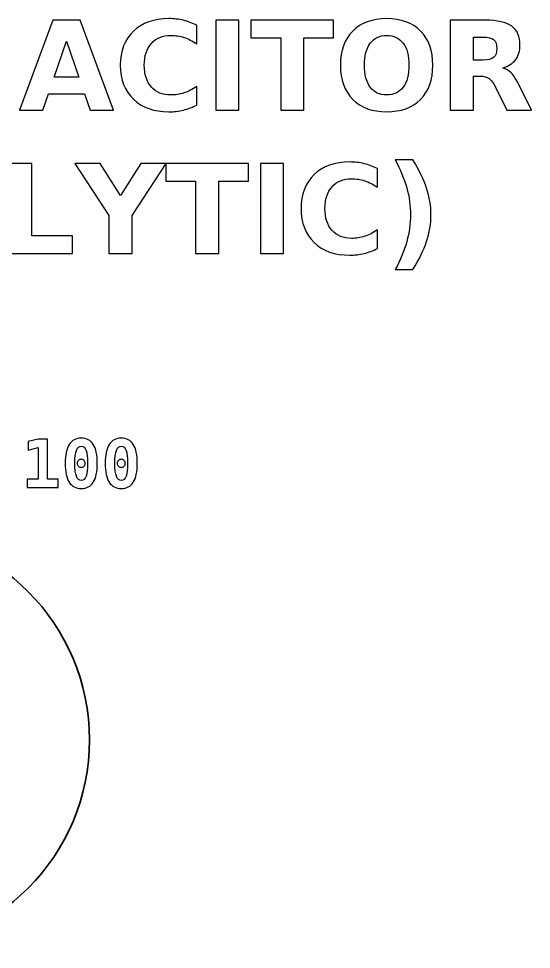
# Model space of a CAD drawing. Header units: centimetres. Extents: x -11.46 to -9.52, y -15.16 to -13.77.
# Drawn here: x -10.292 to -9.52, y -15.165 to -13.765 of the extents above; entities that cross this region are included whole.
import ezdxf

# ---------------------------------------------------------------- set-up
doc = ezdxf.new("R2010")
doc.units = ezdxf.units.CM
doc.header["$MEASUREMENT"] = 0
doc.layers.add('Layer 1', color=7, linetype='Continuous')

msp = doc.modelspace()

# ---------------------------------------------------------------- linework, layer by layer
at = {"layer": 'Layer 1', "color": 7, "lineweight": 35}
msp.add_ellipse((-10.5, -14.85), major_axis=(0, 0.315), ratio=1, dxfattribs=at)
at = {"layer": 'Layer 1', "color": 250}
for points, knots in [([(-10.19241, -13.87828), (-10.19241, -13.87828), (-10.24686, -13.87828), (-10.24686, -13.87828), (-10.24686, -13.87828), (-10.24686, -13.87828), (-10.25544, -13.90285), (-10.25544, -13.90285), (-10.25544, -13.90285), (-10.25544, -13.90285), (-10.29044, -13.90285), (-10.29044, -13.90285), (-10.29044, -13.90285), (-10.29044, -13.90285), (-10.24044, -13.76783), (-10.24044, -13.76783), (-10.24044, -13.76783), (-10.24044, -13.76783), (-10.19892, -13.76783), (-10.19892, -13.76783), (-10.19892, -13.76783), (-10.19892, -13.76783), (-10.14891, -13.90285), (-10.14891, -13.90285), (-10.14891, -13.90285), (-10.14891, -13.90285), (-10.18392, -13.90285), (-10.18392, -13.90285), (-10.18392, -13.90285), (-10.18392, -13.90285), (-10.19241, -13.87828), (-10.19241, -13.87828)], [0, 0, 0, 0, 0.125, 0.125, 0.125, 0.125, 0.25, 0.25, 0.25, 0.25, 0.375, 0.375, 0.375, 0.375, 0.5, 0.5, 0.5, 0.5, 0.625, 0.625, 0.625, 0.625, 0.75, 0.75, 0.75, 0.75, 0.875, 0.875, 0.875, 0.875, 1, 1, 1, 1]), ([(-10.0239, -13.89544), (-10.03029, -13.89874), (-10.03696, -13.90124), (-10.0439, -13.90294), (-10.0439, -13.90294), (-10.05082, -13.90464), (-10.05807, -13.90547), (-10.0656, -13.90547), (-10.0656, -13.90547), (-10.08807, -13.90547), (-10.10589, -13.89918), (-10.11904, -13.88661), (-10.11904, -13.88661), (-10.13219, -13.87405), (-10.13876, -13.85701), (-10.13876, -13.83546), (-10.13876, -13.83546), (-10.13876, -13.81389), (-10.13219, -13.79682), (-10.11904, -13.78425), (-10.11904, -13.78425), (-10.10589, -13.77169), (-10.08807, -13.76539), (-10.0656, -13.76539), (-10.0656, -13.76539), (-10.05807, -13.76539), (-10.05082, -13.76623), (-10.0439, -13.76792), (-10.0439, -13.76792), (-10.03696, -13.76962), (-10.03029, -13.77212), (-10.0239, -13.77543), (-10.0239, -13.77543), (-10.0239, -13.77543), (-10.0239, -13.80336), (-10.0239, -13.80336), (-10.0239, -13.80336), (-10.03035, -13.79895), (-10.03671, -13.79574), (-10.04298, -13.7937), (-10.04298, -13.7937), (-10.04924, -13.79163), (-10.05585, -13.79061), (-10.06279, -13.79061), (-10.06279, -13.79061), (-10.0752, -13.79061), (-10.08499, -13.79459), (-10.09209, -13.80256), (-10.09209, -13.80256), (-10.09922, -13.81052), (-10.10277, -13.82148), (-10.10277, -13.83546), (-10.10277, -13.83546), (-10.10277, -13.84942), (-10.09922, -13.86034), (-10.09209, -13.86831), (-10.09209, -13.86831), (-10.08499, -13.87627), (-10.0752, -13.88025), (-10.06279, -13.88025), (-10.06279, -13.88025), (-10.05585, -13.88025), (-10.04924, -13.87924), (-10.04298, -13.87717), (-10.04298, -13.87717), (-10.03671, -13.87513), (-10.03035, -13.87192), (-10.0239, -13.86751), (-10.0239, -13.86751), (-10.0239, -13.86751), (-10.0239, -13.89544), (-10.0239, -13.89544)], [0, 0, 0, 0, 0.0555556, 0.0555556, 0.0555556, 0.0555556, 0.1111111, 0.1111111, 0.1111111, 0.1111111, 0.1666667, 0.1666667, 0.1666667, 0.1666667, 0.2222222, 0.2222222, 0.2222222, 0.2222222, 0.2777778, 0.2777778, 0.2777778, 0.2777778, 0.3333333, 0.3333333, 0.3333333, 0.3333333, 0.3888889, 0.3888889, 0.3888889, 0.3888889, 0.4444444, 0.4444444, 0.4444444, 0.4444444, 0.5, 0.5, 0.5, 0.5, 0.5555556, 0.5555556, 0.5555556, 0.5555556, 0.6111111, 0.6111111, 0.6111111, 0.6111111, 0.6666667, 0.6666667, 0.6666667, 0.6666667, 0.7222222, 0.7222222, 0.7222222, 0.7222222, 0.7777778, 0.7777778, 0.7777778, 0.7777778, 0.8333333, 0.8333333, 0.8333333, 0.8333333, 0.8888889, 0.8888889, 0.8888889, 0.8888889, 0.9444444, 0.9444444, 0.9444444, 0.9444444, 1, 1, 1, 1]), ([(-9.99507, -13.76783), (-9.99507, -13.76783), (-9.96025, -13.76783), (-9.96025, -13.76783), (-9.96025, -13.76783), (-9.96025, -13.76783), (-9.96025, -13.90285), (-9.96025, -13.90285), (-9.96025, -13.90285), (-9.96025, -13.90285), (-9.99507, -13.90285), (-9.99507, -13.90285), (-9.99507, -13.90285), (-9.99507, -13.90285), (-9.99507, -13.76783), (-9.99507, -13.76783)], [0, 0, 0, 0, 0.25, 0.25, 0.25, 0.25, 0.5, 0.5, 0.5, 0.5, 0.75, 0.75, 0.75, 0.75, 1, 1, 1, 1]), ([(-9.94228, -13.76783), (-9.94228, -13.76783), (-9.81785, -13.76783), (-9.81785, -13.76783), (-9.81785, -13.76783), (-9.81785, -13.76783), (-9.81785, -13.79416), (-9.81785, -13.79416), (-9.81785, -13.79416), (-9.81785, -13.79416), (-9.86261, -13.79416), (-9.86261, -13.79416), (-9.86261, -13.79416), (-9.86261, -13.79416), (-9.86261, -13.90285), (-9.86261, -13.90285), (-9.86261, -13.90285), (-9.86261, -13.90285), (-9.89743, -13.90285), (-9.89743, -13.90285), (-9.89743, -13.90285), (-9.89743, -13.90285), (-9.89743, -13.79416), (-9.89743, -13.79416), (-9.89743, -13.79416), (-9.89743, -13.79416), (-9.94228, -13.79416), (-9.94228, -13.79416), (-9.94228, -13.79416), (-9.94228, -13.79416), (-9.94228, -13.76783), (-9.94228, -13.76783)], [0, 0, 0, 0, 0.125, 0.125, 0.125, 0.125, 0.25, 0.25, 0.25, 0.25, 0.375, 0.375, 0.375, 0.375, 0.5, 0.5, 0.5, 0.5, 0.625, 0.625, 0.625, 0.625, 0.75, 0.75, 0.75, 0.75, 0.875, 0.875, 0.875, 0.875, 1, 1, 1, 1]), ([(-9.73816, -13.76539), (-9.71646, -13.76539), (-9.69945, -13.7716), (-9.68716, -13.78404), (-9.68716, -13.78404), (-9.67485, -13.79645), (-9.6687, -13.81358), (-9.6687, -13.83546), (-9.6687, -13.83546), (-9.6687, -13.85729), (-9.67485, -13.87442), (-9.68716, -13.88683), (-9.68716, -13.88683), (-9.69945, -13.89927), (-9.71646, -13.90547), (-9.73816, -13.90547), (-9.73816, -13.90547), (-9.7598, -13.90547), (-9.77677, -13.89927), (-9.78912, -13.88683), (-9.78912, -13.88683), (-9.80144, -13.87442), (-9.80761, -13.85729), (-9.80761, -13.83546), (-9.80761, -13.83546), (-9.80761, -13.81358), (-9.80144, -13.79645), (-9.78912, -13.78404), (-9.78912, -13.78404), (-9.77677, -13.7716), (-9.7598, -13.76539), (-9.73816, -13.76539)], [0, 0, 0, 0, 0.125, 0.125, 0.125, 0.125, 0.25, 0.25, 0.25, 0.25, 0.375, 0.375, 0.375, 0.375, 0.5, 0.5, 0.5, 0.5, 0.625, 0.625, 0.625, 0.625, 0.75, 0.75, 0.75, 0.75, 0.875, 0.875, 0.875, 0.875, 1, 1, 1, 1]), ([(-9.60755, -13.85176), (-9.60755, -13.85176), (-9.60755, -13.90285), (-9.60755, -13.90285), (-9.60755, -13.90285), (-9.60755, -13.90285), (-9.64237, -13.90285), (-9.64237, -13.90285), (-9.64237, -13.90285), (-9.64237, -13.90285), (-9.64237, -13.76783), (-9.64237, -13.76783), (-9.64237, -13.76783), (-9.64237, -13.76783), (-9.58919, -13.76783), (-9.58919, -13.76783), (-9.58919, -13.76783), (-9.57141, -13.76783), (-9.55835, -13.77083), (-9.55008, -13.77678), (-9.55008, -13.77678), (-9.54177, -13.78274), (-9.53764, -13.79219), (-9.53764, -13.80509), (-9.53764, -13.80509), (-9.53764, -13.81401), (-9.5398, -13.82136), (-9.54409, -13.82707), (-9.54409, -13.82707), (-9.54841, -13.83281), (-9.55492, -13.83704), (-9.5636, -13.83972), (-9.5636, -13.83972), (-9.55884, -13.84084), (-9.55455, -13.84327), (-9.55079, -13.8471), (-9.55079, -13.8471), (-9.54702, -13.85093), (-9.54322, -13.85673), (-9.53936, -13.86451), (-9.53936, -13.86451), (-9.53936, -13.86451), (-9.52044, -13.90285), (-9.52044, -13.90285), (-9.52044, -13.90285), (-9.52044, -13.90285), (-9.55755, -13.90285), (-9.55755, -13.90285), (-9.55755, -13.90285), (-9.55755, -13.90285), (-9.574, -13.8693), (-9.574, -13.8693), (-9.574, -13.8693), (-9.5773, -13.86257), (-9.58067, -13.85794), (-9.58409, -13.85547), (-9.58409, -13.85547), (-9.58749, -13.853), (-9.59203, -13.85176), (-9.59771, -13.85176), (-9.59771, -13.85176), (-9.59771, -13.85176), (-9.60755, -13.85176), (-9.60755, -13.85176)], [0, 0, 0, 0, 0.0625, 0.0625, 0.0625, 0.0625, 0.125, 0.125, 0.125, 0.125, 0.1875, 0.1875, 0.1875, 0.1875, 0.25, 0.25, 0.25, 0.25, 0.3125, 0.3125, 0.3125, 0.3125, 0.375, 0.375, 0.375, 0.375, 0.4375, 0.4375, 0.4375, 0.4375, 0.5, 0.5, 0.5, 0.5, 0.5625, 0.5625, 0.5625, 0.5625, 0.625, 0.625, 0.625, 0.625, 0.6875, 0.6875, 0.6875, 0.6875, 0.75, 0.75, 0.75, 0.75, 0.8125, 0.8125, 0.8125, 0.8125, 0.875, 0.875, 0.875, 0.875, 0.9375, 0.9375, 0.9375, 0.9375, 1, 1, 1, 1]), ([(-10.23818, -13.85321), (-10.23818, -13.85321), (-10.20117, -13.85321), (-10.20117, -13.85321), (-10.20117, -13.85321), (-10.20117, -13.85321), (-10.21963, -13.7995), (-10.21963, -13.7995), (-10.21963, -13.7995), (-10.21963, -13.7995), (-10.23818, -13.85321), (-10.23818, -13.85321)], [0, 0, 0, 0, 0.3333333, 0.3333333, 0.3333333, 0.3333333, 0.6666667, 0.6666667, 0.6666667, 0.6666667, 1, 1, 1, 1]), ([(-9.73816, -13.79061), (-9.74878, -13.79061), (-9.75699, -13.79453), (-9.76285, -13.80237), (-9.76285, -13.80237), (-9.76869, -13.81021), (-9.77162, -13.82123), (-9.77162, -13.83546), (-9.77162, -13.83546), (-9.77162, -13.84966), (-9.76869, -13.86065), (-9.76285, -13.86849), (-9.76285, -13.86849), (-9.75699, -13.87633), (-9.74878, -13.88025), (-9.73816, -13.88025), (-9.73816, -13.88025), (-9.72748, -13.88025), (-9.71923, -13.87633), (-9.71337, -13.86849), (-9.71337, -13.86849), (-9.70754, -13.86065), (-9.7046, -13.84966), (-9.7046, -13.83546), (-9.7046, -13.83546), (-9.7046, -13.82123), (-9.70754, -13.81021), (-9.71337, -13.80237), (-9.71337, -13.80237), (-9.71923, -13.79453), (-9.72748, -13.79061), (-9.73816, -13.79061)], [0, 0, 0, 0, 0.125, 0.125, 0.125, 0.125, 0.25, 0.25, 0.25, 0.25, 0.375, 0.375, 0.375, 0.375, 0.5, 0.5, 0.5, 0.5, 0.625, 0.625, 0.625, 0.625, 0.75, 0.75, 0.75, 0.75, 0.875, 0.875, 0.875, 0.875, 1, 1, 1, 1]), ([(-9.59289, -13.82772), (-9.5856, -13.82772), (-9.58036, -13.82636), (-9.57721, -13.82364), (-9.57721, -13.82364), (-9.57403, -13.82093), (-9.57245, -13.81645), (-9.57245, -13.81024), (-9.57245, -13.81024), (-9.57245, -13.8041), (-9.57403, -13.79969), (-9.57721, -13.79703), (-9.57721, -13.79703), (-9.58036, -13.79438), (-9.5856, -13.79305), (-9.59289, -13.79305), (-9.59289, -13.79305), (-9.59289, -13.79305), (-9.60755, -13.79305), (-9.60755, -13.79305), (-9.60755, -13.79305), (-9.60755, -13.79305), (-9.60755, -13.82772), (-9.60755, -13.82772), (-9.60755, -13.82772), (-9.60755, -13.82772), (-9.59289, -13.82772), (-9.59289, -13.82772)], [0, 0, 0, 0, 0.1428571, 0.1428571, 0.1428571, 0.1428571, 0.2857143, 0.2857143, 0.2857143, 0.2857143, 0.4285714, 0.4285714, 0.4285714, 0.4285714, 0.5714286, 0.5714286, 0.5714286, 0.5714286, 0.7142857, 0.7142857, 0.7142857, 0.7142857, 0.8571429, 0.8571429, 0.8571429, 0.8571429, 1, 1, 1, 1]), ([(-9.75202, -14.11103), (-9.75841, -14.11433), (-9.76508, -14.11683), (-9.77202, -14.11853), (-9.77202, -14.11853), (-9.77894, -14.12023), (-9.78619, -14.12106), (-9.79372, -14.12106), (-9.79372, -14.12106), (-9.81619, -14.12106), (-9.83401, -14.11477), (-9.84716, -14.1022), (-9.84716, -14.1022), (-9.86031, -14.08964), (-9.86688, -14.0726), (-9.86688, -14.05105), (-9.86688, -14.05105), (-9.86688, -14.02948), (-9.86031, -14.01241), (-9.84716, -13.99984), (-9.84716, -13.99984), (-9.83401, -13.98728), (-9.81619, -13.98098), (-9.79372, -13.98098), (-9.79372, -13.98098), (-9.78619, -13.98098), (-9.77894, -13.98182), (-9.77202, -13.98351), (-9.77202, -13.98351), (-9.76508, -13.98521), (-9.75841, -13.98771), (-9.75202, -13.99102), (-9.75202, -13.99102), (-9.75202, -13.99102), (-9.75202, -14.01895), (-9.75202, -14.01895), (-9.75202, -14.01895), (-9.75847, -14.01454), (-9.76483, -14.01133), (-9.7711, -14.00929), (-9.7711, -14.00929), (-9.77736, -14.00722), (-9.78397, -14.0062), (-9.79091, -14.0062), (-9.79091, -14.0062), (-9.80332, -14.0062), (-9.81311, -14.01018), (-9.82021, -14.01815), (-9.82021, -14.01815), (-9.82734, -14.02611), (-9.83089, -14.03707), (-9.83089, -14.05105), (-9.83089, -14.05105), (-9.83089, -14.06501), (-9.82734, -14.07593), (-9.82021, -14.0839), (-9.82021, -14.0839), (-9.81311, -14.09186), (-9.80332, -14.09584), (-9.79091, -14.09584), (-9.79091, -14.09584), (-9.78397, -14.09584), (-9.77736, -14.09483), (-9.7711, -14.09276), (-9.7711, -14.09276), (-9.76483, -14.09072), (-9.75847, -14.08751), (-9.75202, -14.0831), (-9.75202, -14.0831), (-9.75202, -14.0831), (-9.75202, -14.11103), (-9.75202, -14.11103)], [0, 0, 0, 0, 0.0555556, 0.0555556, 0.0555556, 0.0555556, 0.1111111, 0.1111111, 0.1111111, 0.1111111, 0.1666667, 0.1666667, 0.1666667, 0.1666667, 0.2222222, 0.2222222, 0.2222222, 0.2222222, 0.2777778, 0.2777778, 0.2777778, 0.2777778, 0.3333333, 0.3333333, 0.3333333, 0.3333333, 0.3888889, 0.3888889, 0.3888889, 0.3888889, 0.4444444, 0.4444444, 0.4444444, 0.4444444, 0.5, 0.5, 0.5, 0.5, 0.5555556, 0.5555556, 0.5555556, 0.5555556, 0.6111111, 0.6111111, 0.6111111, 0.6111111, 0.6666667, 0.6666667, 0.6666667, 0.6666667, 0.7222222, 0.7222222, 0.7222222, 0.7222222, 0.7777778, 0.7777778, 0.7777778, 0.7777778, 0.8333333, 0.8333333, 0.8333333, 0.8333333, 0.8888889, 0.8888889, 0.8888889, 0.8888889, 0.9444444, 0.9444444, 0.9444444, 0.9444444, 1, 1, 1, 1]), ([(-9.72538, -14.14286), (-9.71767, -14.1285), (-9.71186, -14.11449), (-9.708, -14.10081), (-9.708, -14.10081), (-9.70415, -14.08711), (-9.70223, -14.07362), (-9.70223, -14.06028), (-9.70223, -14.06028), (-9.70223, -14.04695), (-9.70415, -14.03346), (-9.708, -14.01982), (-9.708, -14.01982), (-9.71186, -14.00617), (-9.71767, -13.99219), (-9.72538, -13.9779), (-9.72538, -13.9779), (-9.72538, -13.9779), (-9.69853, -13.9779), (-9.69853, -13.9779), (-9.69853, -13.9779), (-9.68936, -13.99268), (-9.68257, -14.00682), (-9.67812, -14.02037), (-9.67812, -14.02037), (-9.67371, -14.03389), (-9.67149, -14.04726), (-9.67149, -14.06047), (-9.67149, -14.06047), (-9.67149, -14.07368), (-9.67368, -14.08699), (-9.67809, -14.10038), (-9.67809, -14.10038), (-9.68248, -14.11381), (-9.6893, -14.12798), (-9.69853, -14.14286), (-9.69853, -14.14286), (-9.69853, -14.14286), (-9.72538, -14.14286), (-9.72538, -14.14286)], [0, 0, 0, 0, 0.1, 0.1, 0.1, 0.1, 0.2, 0.2, 0.2, 0.2, 0.3, 0.3, 0.3, 0.3, 0.4, 0.4, 0.4, 0.4, 0.5, 0.5, 0.5, 0.5, 0.6, 0.6, 0.6, 0.6, 0.7, 0.7, 0.7, 0.7, 0.8, 0.8, 0.8, 0.8, 0.9, 0.9, 0.9, 0.9, 1, 1, 1, 1]), ([(-10.30647, -13.98342), (-10.30647, -13.98342), (-10.27165, -13.98342), (-10.27165, -13.98342), (-10.27165, -13.98342), (-10.27165, -13.98342), (-10.27165, -14.09211), (-10.27165, -14.09211), (-10.27165, -14.09211), (-10.27165, -14.09211), (-10.21053, -14.09211), (-10.21053, -14.09211), (-10.21053, -14.09211), (-10.21053, -14.09211), (-10.21053, -14.11844), (-10.21053, -14.11844), (-10.21053, -14.11844), (-10.21053, -14.11844), (-10.30647, -14.11844), (-10.30647, -14.11844), (-10.30647, -14.11844), (-10.30647, -14.11844), (-10.30647, -13.98342), (-10.30647, -13.98342)], [0, 0, 0, 0, 0.1666667, 0.1666667, 0.1666667, 0.1666667, 0.3333333, 0.3333333, 0.3333333, 0.3333333, 0.5, 0.5, 0.5, 0.5, 0.6666667, 0.6666667, 0.6666667, 0.6666667, 0.8333333, 0.8333333, 0.8333333, 0.8333333, 1, 1, 1, 1]), ([(-10.20729, -13.98342), (-10.20729, -13.98342), (-10.16923, -13.98342), (-10.16923, -13.98342), (-10.16923, -13.98342), (-10.16923, -13.98342), (-10.13845, -14.03155), (-10.13845, -14.03155), (-10.13845, -14.03155), (-10.13845, -14.03155), (-10.10771, -13.98342), (-10.10771, -13.98342), (-10.10771, -13.98342), (-10.10771, -13.98342), (-10.06956, -13.98342), (-10.06956, -13.98342), (-10.06956, -13.98342), (-10.06956, -13.98342), (-10.12101, -14.06155), (-10.12101, -14.06155), (-10.12101, -14.06155), (-10.12101, -14.06155), (-10.12101, -14.11844), (-10.12101, -14.11844), (-10.12101, -14.11844), (-10.12101, -14.11844), (-10.15583, -14.11844), (-10.15583, -14.11844), (-10.15583, -14.11844), (-10.15583, -14.11844), (-10.15583, -14.06155), (-10.15583, -14.06155), (-10.15583, -14.06155), (-10.15583, -14.06155), (-10.20729, -13.98342), (-10.20729, -13.98342)], [0, 0, 0, 0, 0.1111111, 0.1111111, 0.1111111, 0.1111111, 0.2222222, 0.2222222, 0.2222222, 0.2222222, 0.3333333, 0.3333333, 0.3333333, 0.3333333, 0.4444444, 0.4444444, 0.4444444, 0.4444444, 0.5555556, 0.5555556, 0.5555556, 0.5555556, 0.6666667, 0.6666667, 0.6666667, 0.6666667, 0.7777778, 0.7777778, 0.7777778, 0.7777778, 0.8888889, 0.8888889, 0.8888889, 0.8888889, 1, 1, 1, 1]), ([(-10.07045, -13.98342), (-10.07045, -13.98342), (-9.94602, -13.98342), (-9.94602, -13.98342), (-9.94602, -13.98342), (-9.94602, -13.98342), (-9.94602, -14.00975), (-9.94602, -14.00975), (-9.94602, -14.00975), (-9.94602, -14.00975), (-9.99078, -14.00975), (-9.99078, -14.00975), (-9.99078, -14.00975), (-9.99078, -14.00975), (-9.99078, -14.11844), (-9.99078, -14.11844), (-9.99078, -14.11844), (-9.99078, -14.11844), (-10.0256, -14.11844), (-10.0256, -14.11844), (-10.0256, -14.11844), (-10.0256, -14.11844), (-10.0256, -14.00975), (-10.0256, -14.00975), (-10.0256, -14.00975), (-10.0256, -14.00975), (-10.07045, -14.00975), (-10.07045, -14.00975), (-10.07045, -14.00975), (-10.07045, -14.00975), (-10.07045, -13.98342), (-10.07045, -13.98342)], [0, 0, 0, 0, 0.125, 0.125, 0.125, 0.125, 0.25, 0.25, 0.25, 0.25, 0.375, 0.375, 0.375, 0.375, 0.5, 0.5, 0.5, 0.5, 0.625, 0.625, 0.625, 0.625, 0.75, 0.75, 0.75, 0.75, 0.875, 0.875, 0.875, 0.875, 1, 1, 1, 1]), ([(-9.928, -13.98342), (-9.928, -13.98342), (-9.89318, -13.98342), (-9.89318, -13.98342), (-9.89318, -13.98342), (-9.89318, -13.98342), (-9.89318, -14.11844), (-9.89318, -14.11844), (-9.89318, -14.11844), (-9.89318, -14.11844), (-9.928, -14.11844), (-9.928, -14.11844), (-9.928, -14.11844), (-9.928, -14.11844), (-9.928, -13.98342), (-9.928, -13.98342)], [0, 0, 0, 0, 0.25, 0.25, 0.25, 0.25, 0.5, 0.5, 0.5, 0.5, 0.75, 0.75, 0.75, 0.75, 1, 1, 1, 1]), ([(-10.27865, -14.45783), (-10.27865, -14.45783), (-10.26253, -14.45783), (-10.26253, -14.45783), (-10.26253, -14.45783), (-10.26253, -14.45783), (-10.26253, -14.41051), (-10.26253, -14.41051), (-10.26253, -14.41051), (-10.26253, -14.41051), (-10.27751, -14.41423), (-10.27751, -14.41423), (-10.27751, -14.41423), (-10.27751, -14.41423), (-10.27751, -14.40125), (-10.27751, -14.40125), (-10.27751, -14.40125), (-10.27751, -14.40125), (-10.26243, -14.39763), (-10.26243, -14.39763), (-10.26243, -14.39763), (-10.26243, -14.39763), (-10.24851, -14.39763), (-10.24851, -14.39763), (-10.24851, -14.39763), (-10.24851, -14.39763), (-10.24851, -14.45783), (-10.24851, -14.45783), (-10.24851, -14.45783), (-10.24851, -14.45783), (-10.2324, -14.45783), (-10.2324, -14.45783), (-10.2324, -14.45783), (-10.2324, -14.45783), (-10.2324, -14.47053), (-10.2324, -14.47053), (-10.2324, -14.47053), (-10.2324, -14.47053), (-10.27865, -14.47053), (-10.27865, -14.47053), (-10.27865, -14.47053), (-10.27865, -14.47053), (-10.27865, -14.45783), (-10.27865, -14.45783)], [0, 0, 0, 0, 0.0909091, 0.0909091, 0.0909091, 0.0909091, 0.1818182, 0.1818182, 0.1818182, 0.1818182, 0.2727273, 0.2727273, 0.2727273, 0.2727273, 0.3636364, 0.3636364, 0.3636364, 0.3636364, 0.4545455, 0.4545455, 0.4545455, 0.4545455, 0.5454545, 0.5454545, 0.5454545, 0.5454545, 0.6363636, 0.6363636, 0.6363636, 0.6363636, 0.7272727, 0.7272727, 0.7272727, 0.7272727, 0.8181818, 0.8181818, 0.8181818, 0.8181818, 0.9090909, 0.9090909, 0.9090909, 0.9090909, 1, 1, 1, 1]), ([(-10.22163, -14.43415), (-10.22163, -14.42153), (-10.21963, -14.41206), (-10.21563, -14.40576), (-10.21563, -14.40576), (-10.21161, -14.39946), (-10.2056, -14.39631), (-10.19755, -14.39631), (-10.19755, -14.39631), (-10.18948, -14.39631), (-10.18345, -14.39945), (-10.17943, -14.40573), (-10.17943, -14.40573), (-10.17543, -14.41201), (-10.17343, -14.4215), (-10.17343, -14.43415), (-10.17343, -14.43415), (-10.17343, -14.44678), (-10.17543, -14.45625), (-10.17943, -14.46253), (-10.17943, -14.46253), (-10.18345, -14.46881), (-10.18948, -14.47195), (-10.19755, -14.47195), (-10.19755, -14.47195), (-10.2056, -14.47195), (-10.21161, -14.4688), (-10.21563, -14.4625), (-10.21563, -14.4625), (-10.21963, -14.4562), (-10.22163, -14.44675), (-10.22163, -14.43415)], [0, 0, 0, 0, 0.125, 0.125, 0.125, 0.125, 0.25, 0.25, 0.25, 0.25, 0.375, 0.375, 0.375, 0.375, 0.5, 0.5, 0.5, 0.5, 0.625, 0.625, 0.625, 0.625, 0.75, 0.75, 0.75, 0.75, 0.875, 0.875, 0.875, 0.875, 1, 1, 1, 1]), ([(-10.16143, -14.43415), (-10.16143, -14.42153), (-10.15943, -14.41206), (-10.15543, -14.40576), (-10.15543, -14.40576), (-10.15141, -14.39946), (-10.1454, -14.39631), (-10.13735, -14.39631), (-10.13735, -14.39631), (-10.12928, -14.39631), (-10.12325, -14.39945), (-10.11923, -14.40573), (-10.11923, -14.40573), (-10.11523, -14.41201), (-10.11323, -14.4215), (-10.11323, -14.43415), (-10.11323, -14.43415), (-10.11323, -14.44678), (-10.11523, -14.45625), (-10.11923, -14.46253), (-10.11923, -14.46253), (-10.12325, -14.46881), (-10.12928, -14.47195), (-10.13735, -14.47195), (-10.13735, -14.47195), (-10.1454, -14.47195), (-10.15141, -14.4688), (-10.15543, -14.4625), (-10.15543, -14.4625), (-10.15943, -14.4562), (-10.16143, -14.44675), (-10.16143, -14.43415)], [0, 0, 0, 0, 0.125, 0.125, 0.125, 0.125, 0.25, 0.25, 0.25, 0.25, 0.375, 0.375, 0.375, 0.375, 0.5, 0.5, 0.5, 0.5, 0.625, 0.625, 0.625, 0.625, 0.75, 0.75, 0.75, 0.75, 0.875, 0.875, 0.875, 0.875, 1, 1, 1, 1]), ([(-10.19755, -14.40851), (-10.20088, -14.40851), (-10.2033, -14.41055), (-10.20483, -14.41461), (-10.20483, -14.41461), (-10.20636, -14.4187), (-10.20713, -14.4252), (-10.20713, -14.43415), (-10.20713, -14.43415), (-10.20713, -14.44308), (-10.20636, -14.44956), (-10.20483, -14.45365), (-10.20483, -14.45365), (-10.2033, -14.45771), (-10.20088, -14.45975), (-10.19755, -14.45975), (-10.19755, -14.45975), (-10.1942, -14.45975), (-10.19176, -14.45771), (-10.19023, -14.45365), (-10.19023, -14.45365), (-10.1887, -14.44956), (-10.18793, -14.44308), (-10.18793, -14.43415), (-10.18793, -14.43415), (-10.18793, -14.4252), (-10.1887, -14.4187), (-10.19023, -14.41461), (-10.19023, -14.41461), (-10.19176, -14.41055), (-10.1942, -14.40851), (-10.19755, -14.40851)], [0, 0, 0, 0, 0.125, 0.125, 0.125, 0.125, 0.25, 0.25, 0.25, 0.25, 0.375, 0.375, 0.375, 0.375, 0.5, 0.5, 0.5, 0.5, 0.625, 0.625, 0.625, 0.625, 0.75, 0.75, 0.75, 0.75, 0.875, 0.875, 0.875, 0.875, 1, 1, 1, 1]), ([(-10.13735, -14.40851), (-10.14068, -14.40851), (-10.1431, -14.41055), (-10.14463, -14.41461), (-10.14463, -14.41461), (-10.14616, -14.4187), (-10.14693, -14.4252), (-10.14693, -14.43415), (-10.14693, -14.43415), (-10.14693, -14.44308), (-10.14616, -14.44956), (-10.14463, -14.45365), (-10.14463, -14.45365), (-10.1431, -14.45771), (-10.14068, -14.45975), (-10.13735, -14.45975), (-10.13735, -14.45975), (-10.134, -14.45975), (-10.13156, -14.45771), (-10.13003, -14.45365), (-10.13003, -14.45365), (-10.1285, -14.44956), (-10.12773, -14.44308), (-10.12773, -14.43415), (-10.12773, -14.43415), (-10.12773, -14.4252), (-10.1285, -14.4187), (-10.13003, -14.41461), (-10.13003, -14.41461), (-10.13156, -14.41055), (-10.134, -14.40851), (-10.13735, -14.40851)], [0, 0, 0, 0, 0.125, 0.125, 0.125, 0.125, 0.25, 0.25, 0.25, 0.25, 0.375, 0.375, 0.375, 0.375, 0.5, 0.5, 0.5, 0.5, 0.625, 0.625, 0.625, 0.625, 0.75, 0.75, 0.75, 0.75, 0.875, 0.875, 0.875, 0.875, 1, 1, 1, 1]), ([(-10.20361, -14.43415), (-10.20361, -14.43243), (-10.20303, -14.43098), (-10.20185, -14.42981), (-10.20185, -14.42981), (-10.20068, -14.42863), (-10.19925, -14.42805), (-10.19755, -14.42805), (-10.19755, -14.42805), (-10.19583, -14.42805), (-10.19438, -14.42863), (-10.19321, -14.42981), (-10.19321, -14.42981), (-10.19203, -14.43098), (-10.19145, -14.43243), (-10.19145, -14.43415), (-10.19145, -14.43415), (-10.19145, -14.43585), (-10.19203, -14.43728), (-10.19321, -14.43845), (-10.19321, -14.43845), (-10.19438, -14.43963), (-10.19583, -14.44021), (-10.19755, -14.44021), (-10.19755, -14.44021), (-10.19925, -14.44021), (-10.20068, -14.43963), (-10.20185, -14.43848), (-10.20185, -14.43848), (-10.20303, -14.43733), (-10.20361, -14.43588), (-10.20361, -14.43415)], [0, 0, 0, 0, 0.125, 0.125, 0.125, 0.125, 0.25, 0.25, 0.25, 0.25, 0.375, 0.375, 0.375, 0.375, 0.5, 0.5, 0.5, 0.5, 0.625, 0.625, 0.625, 0.625, 0.75, 0.75, 0.75, 0.75, 0.875, 0.875, 0.875, 0.875, 1, 1, 1, 1]), ([(-10.14341, -14.43415), (-10.14341, -14.43243), (-10.14283, -14.43098), (-10.14165, -14.42981), (-10.14165, -14.42981), (-10.14048, -14.42863), (-10.13905, -14.42805), (-10.13735, -14.42805), (-10.13735, -14.42805), (-10.13563, -14.42805), (-10.13418, -14.42863), (-10.13301, -14.42981), (-10.13301, -14.42981), (-10.13183, -14.43098), (-10.13125, -14.43243), (-10.13125, -14.43415), (-10.13125, -14.43415), (-10.13125, -14.43585), (-10.13183, -14.43728), (-10.13301, -14.43845), (-10.13301, -14.43845), (-10.13418, -14.43963), (-10.13563, -14.44021), (-10.13735, -14.44021), (-10.13735, -14.44021), (-10.13905, -14.44021), (-10.14048, -14.43963), (-10.14165, -14.43848), (-10.14165, -14.43848), (-10.14283, -14.43733), (-10.14341, -14.43588), (-10.14341, -14.43415)], [0, 0, 0, 0, 0.125, 0.125, 0.125, 0.125, 0.25, 0.25, 0.25, 0.25, 0.375, 0.375, 0.375, 0.375, 0.5, 0.5, 0.5, 0.5, 0.625, 0.625, 0.625, 0.625, 0.75, 0.75, 0.75, 0.75, 0.875, 0.875, 0.875, 0.875, 1, 1, 1, 1])]:
    msp.add_open_spline(points, degree=3, knots=knots, dxfattribs=at)

doc.saveas('drawing.dxf')
